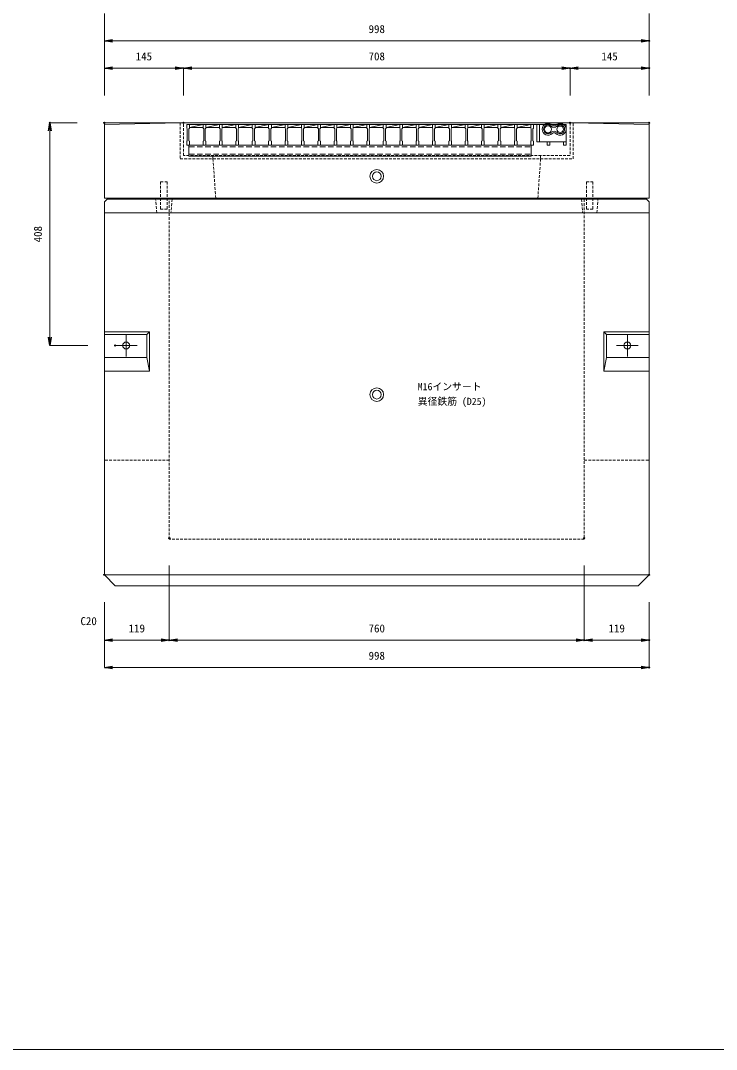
# Model space of a CAD drawing. Units: millimetres, scale not verified. Extents: x -1945 to 1945, y -1222 to 1618.
# Drawn here: x -765 to 509, y -1222 to 663 of the extents above; entities that cross this region are included whole.
import ezdxf
from ezdxf.enums import TextEntityAlignment as Align

# ---------------------------------------------------------------- set-up
doc = ezdxf.new("R2010")
doc.units = ezdxf.units.MM
doc.header["$LTSCALE"] = 10
doc.header["$PDMODE"] = 32
doc.header["$PDSIZE"] = 2
doc.linetypes.add('USER1', pattern=[0.75, 0.5, -0.25])
doc.linetypes.add('USER2', pattern=[1.5, 1, -0.5])
doc.layers.add('0-0_0', color=7, linetype='Continuous')
doc.layers.add('0-2_DEFPOINTS', color=7, linetype='Continuous')
for name, color, linetype, lineweight in [('0-1_TITLE', 7, 'Continuous', 18), ('0-3_KIJUN', 7, 'USER1', 18), ('0-5_SUNPO', 3, 'Continuous', 18), ('0-6_10-GR', 5, 'Continuous', 18)]:
    doc.layers.add(name, color=color, linetype=linetype, lineweight=lineweight)
doc.styles.add('ＭＳ ゴシック', font='')
doc.styles.get('ＭＳ ゴシック').set_extended_font_data('MS Gothic')

# ---------------------------------------------------------------- blocks, each defined once
blk = doc.blocks.new('_OPEN')
at = {"layer": '0-0_0'}
blk.add_line((0, 0), (-1, 0), dxfattribs=at)
blk.add_lwpolyline([(-1, 0.1667), (0, 0), (-1, -0.1667)], dxfattribs=at)
blk = doc.blocks.new('D1')
at = {"layer": '0-2_DEFPOINTS'}
for p in [(1333.34, 2146.08), (2331.34, 2146.08), (2331.34, 2046.08)]:
    blk.add_point(p, dxfattribs=at)
at = {"layer": '0-5_SUNPO'}
for p, q in [((1333.34, 2096.08), (1333.34, 2046.08)), ((2331.34, 2096.08), (2331.34, 2046.08)), ((1348.34, 2046.08), (2316.34, 2046.08))]:
    blk.add_line(p, q, dxfattribs=at)
at = {"layer": '0-5_SUNPO', "xscale": 15, "yscale": 15, "rotation": 180}
blk.add_blockref('_OPEN', (1333.34, 2046.08), dxfattribs=at)
at = {"layer": '0-5_SUNPO', "xscale": 15, "yscale": 15}
blk.add_blockref('_OPEN', (2331.34, 2046.08), dxfattribs=at)
at = {"layer": '0-5_SUNPO', "color": 7, "style": 'ＭＳ ゴシック'}
blk.add_text('998', height=14.66, dxfattribs=at).set_placement((1817.34, 2056.08), align=Align.BOTTOM_LEFT)
blk = doc.blocks.new('D21')
at = {"layer": '0-2_DEFPOINTS'}
for p in [(2331.34, 2046.08), (1333.34, 1896.08), (2331.34, 1896.08)]:
    blk.add_point(p, dxfattribs=at)
at = {"layer": '0-5_SUNPO'}
for p, q in [((1333.34, 1946.08), (1333.34, 2046.08)), ((1348.34, 2046.08), (2316.34, 2046.08)), ((2331.34, 1946.08), (2331.34, 2046.08))]:
    blk.add_line(p, q, dxfattribs=at)
at = {"layer": '0-5_SUNPO', "xscale": 15, "yscale": 15, "rotation": 180}
blk.add_blockref('_OPEN', (1333.34, 2046.08), dxfattribs=at)
at = {"layer": '0-5_SUNPO', "xscale": 15, "yscale": 15}
blk.add_blockref('_OPEN', (2331.34, 2046.08), dxfattribs=at)
at = {"layer": '0-5_SUNPO', "color": 7, "style": 'ＭＳ ゴシック'}
blk.add_text('998', height=14.66, dxfattribs=at).set_placement((1817.34, 2056.08), align=Align.BOTTOM_LEFT)
blk = doc.blocks.new('D22')
at = {"layer": '0-2_DEFPOINTS'}
for p in [(1333.34, 1068.08), (2331.34, 1068.08), (2331.34, 898.08)]:
    blk.add_point(p, dxfattribs=at)
at = {"layer": '0-5_SUNPO'}
for p, q in [((1333.34, 1018.08), (1333.34, 898.08)), ((2331.34, 1018.08), (2331.34, 898.08)), ((1348.34, 898.08), (2316.34, 898.08))]:
    blk.add_line(p, q, dxfattribs=at)
at = {"layer": '0-5_SUNPO', "xscale": 15, "yscale": 15, "rotation": 180}
blk.add_blockref('_OPEN', (1333.34, 898.08), dxfattribs=at)
at = {"layer": '0-5_SUNPO', "xscale": 15, "yscale": 15}
blk.add_blockref('_OPEN', (2331.34, 898.08), dxfattribs=at)
at = {"layer": '0-5_SUNPO', "color": 7, "style": 'ＭＳ ゴシック'}
blk.add_text('998', height=14.66, dxfattribs=at).set_placement((1817.34, 908.08), align=Align.BOTTOM_LEFT)
blk = doc.blocks.new('D23')
at = {"layer": '0-2_DEFPOINTS'}
for p in [(1452.34, 1135.08), (1333.34, 1068.08), (1452.34, 948.08)]:
    blk.add_point(p, dxfattribs=at)
at = {"layer": '0-5_SUNPO'}
for p, q in [((1452.34, 1085.08), (1452.34, 948.08)), ((1333.34, 1018.08), (1333.34, 948.08)), ((1348.34, 948.08), (1437.34, 948.08))]:
    blk.add_line(p, q, dxfattribs=at)
at = {"layer": '0-5_SUNPO', "xscale": 15, "yscale": 15, "rotation": 180}
blk.add_blockref('_OPEN', (1333.34, 948.08), dxfattribs=at)
at = {"layer": '0-5_SUNPO', "xscale": 15, "yscale": 15}
blk.add_blockref('_OPEN', (1452.34, 948.08), dxfattribs=at)
at = {"layer": '0-5_SUNPO', "color": 7, "style": 'ＭＳ ゴシック'}
blk.add_text('119', height=14.66, dxfattribs=at).set_placement((1377.84, 958.08), align=Align.BOTTOM_LEFT)
blk = doc.blocks.new('D24')
at = {"layer": '0-2_DEFPOINTS'}
for p in [(1452.34, 1135.08), (2212.34, 1135.08), (2212.34, 948.08)]:
    blk.add_point(p, dxfattribs=at)
at = {"layer": '0-5_SUNPO'}
for p, q in [((1452.34, 1085.08), (1452.34, 948.08)), ((2212.34, 1085.08), (2212.34, 948.08)), ((1467.34, 948.08), (2197.34, 948.08))]:
    blk.add_line(p, q, dxfattribs=at)
at = {"layer": '0-5_SUNPO', "xscale": 15, "yscale": 15, "rotation": 180}
blk.add_blockref('_OPEN', (1452.34, 948.08), dxfattribs=at)
at = {"layer": '0-5_SUNPO', "xscale": 15, "yscale": 15}
blk.add_blockref('_OPEN', (2212.34, 948.08), dxfattribs=at)
at = {"layer": '0-5_SUNPO', "color": 7, "style": 'ＭＳ ゴシック'}
blk.add_text('760', height=14.66, dxfattribs=at).set_placement((1817.34, 958.08), align=Align.BOTTOM_LEFT)
blk = doc.blocks.new('D25')
at = {"layer": '0-2_DEFPOINTS'}
for p in [(2212.34, 1135.08), (2331.34, 1068.08), (2331.34, 948.08)]:
    blk.add_point(p, dxfattribs=at)
at = {"layer": '0-5_SUNPO'}
for p, q in [((2212.34, 1085.08), (2212.34, 948.08)), ((2331.34, 1018.08), (2331.34, 948.08)), ((2227.34, 948.08), (2316.34, 948.08))]:
    blk.add_line(p, q, dxfattribs=at)
at = {"layer": '0-5_SUNPO', "xscale": 15, "yscale": 15, "rotation": 180}
blk.add_blockref('_OPEN', (2212.34, 948.08), dxfattribs=at)
at = {"layer": '0-5_SUNPO', "xscale": 15, "yscale": 15}
blk.add_blockref('_OPEN', (2331.34, 948.08), dxfattribs=at)
at = {"layer": '0-5_SUNPO', "color": 7, "style": 'ＭＳ ゴシック'}
blk.add_text('119', height=14.66, dxfattribs=at).set_placement((2256.84, 958.08), align=Align.BOTTOM_LEFT)
blk = doc.blocks.new('D26')
at = {"layer": '0-2_DEFPOINTS'}
for p in [(1233.34, 1896.08), (1333.34, 1896.08), (1353.34, 1488.08)]:
    blk.add_point(p, dxfattribs=at)
at = {"layer": '0-5_SUNPO'}
for p, q in [((1283.34, 1896.08), (1233.34, 1896.08)), ((1233.34, 1503.08), (1233.34, 1881.08)), ((1303.34, 1488.08), (1233.34, 1488.08))]:
    blk.add_line(p, q, dxfattribs=at)
at = {"layer": '0-5_SUNPO', "xscale": 15, "yscale": 15}
for p, rotation in [((1233.34, 1896.08), 90), ((1233.34, 1488.08), 270)]:
    blk.add_blockref('_OPEN', p, dxfattribs=dict(at, rotation=rotation))
at = {"layer": '0-5_SUNPO', "color": 7, "style": 'ＭＳ ゴシック'}
blk.add_text('408', height=14.66, rotation=90, dxfattribs=at).set_placement((1223.34, 1677.08), align=Align.BOTTOM_LEFT)
blk = doc.blocks.new('D27')
at = {"layer": '0-2_DEFPOINTS'}
for p in [(1478.34, 1996.08), (1333.34, 1896.08), (1478.34, 1896.08)]:
    blk.add_point(p, dxfattribs=at)
at = {"layer": '0-5_SUNPO'}
for p, q in [((1333.34, 1946.08), (1333.34, 1996.08)), ((1348.34, 1996.08), (1463.34, 1996.08)), ((1478.34, 1946.08), (1478.34, 1996.08))]:
    blk.add_line(p, q, dxfattribs=at)
at = {"layer": '0-5_SUNPO', "xscale": 15, "yscale": 15, "rotation": 180}
blk.add_blockref('_OPEN', (1333.34, 1996.08), dxfattribs=at)
at = {"layer": '0-5_SUNPO', "xscale": 15, "yscale": 15}
blk.add_blockref('_OPEN', (1478.34, 1996.08), dxfattribs=at)
at = {"layer": '0-5_SUNPO', "color": 7, "style": 'ＭＳ ゴシック'}
blk.add_text('145', height=14.66, dxfattribs=at).set_placement((1390.84, 2006.08), align=Align.BOTTOM_LEFT)
blk = doc.blocks.new('D28')
at = {"layer": '0-2_DEFPOINTS'}
for p in [(2186.34, 1996.08), (1478.34, 1896.08), (2186.34, 1896.08)]:
    blk.add_point(p, dxfattribs=at)
at = {"layer": '0-5_SUNPO'}
for p, q in [((1478.34, 1946.08), (1478.34, 1996.08)), ((1493.34, 1996.08), (2171.34, 1996.08)), ((2186.34, 1946.08), (2186.34, 1996.08))]:
    blk.add_line(p, q, dxfattribs=at)
at = {"layer": '0-5_SUNPO', "xscale": 15, "yscale": 15, "rotation": 180}
blk.add_blockref('_OPEN', (1478.34, 1996.08), dxfattribs=at)
at = {"layer": '0-5_SUNPO', "xscale": 15, "yscale": 15}
blk.add_blockref('_OPEN', (2186.34, 1996.08), dxfattribs=at)
at = {"layer": '0-5_SUNPO', "color": 7, "style": 'ＭＳ ゴシック'}
blk.add_text('708', height=14.66, dxfattribs=at).set_placement((1817.34, 2006.08), align=Align.BOTTOM_LEFT)
blk = doc.blocks.new('D29')
at = {"layer": '0-2_DEFPOINTS'}
for p in [(2331.34, 1996.08), (2186.34, 1896.08), (2331.34, 1896.08)]:
    blk.add_point(p, dxfattribs=at)
at = {"layer": '0-5_SUNPO'}
for p, q in [((2186.34, 1946.08), (2186.34, 1996.08)), ((2201.34, 1996.08), (2316.34, 1996.08)), ((2331.34, 1946.08), (2331.34, 1996.08))]:
    blk.add_line(p, q, dxfattribs=at)
at = {"layer": '0-5_SUNPO', "xscale": 15, "yscale": 15, "rotation": 180}
blk.add_blockref('_OPEN', (2186.34, 1996.08), dxfattribs=at)
at = {"layer": '0-5_SUNPO', "xscale": 15, "yscale": 15}
blk.add_blockref('_OPEN', (2331.34, 1996.08), dxfattribs=at)
at = {"layer": '0-5_SUNPO', "color": 7, "style": 'ＭＳ ゴシック'}
blk.add_text('145', height=14.66, dxfattribs=at).set_placement((2243.84, 2006.08), align=Align.BOTTOM_LEFT)
blk = doc.blocks.new('M16_insert')
at = {"layer": '0-3_KIJUN', "color": 3, "linetype": 'Continuous'}
for radius in [12.5, 8]:
    blk.add_circle((0, 0), radius, dxfattribs=at)
blk = doc.blocks.new('A$C499B1537')
at = {"layer": '0-6_10-GR'}
for p, q in [((641.5, 58), (0, 58)), ((5, 58), (0, 58)), ((0, 58), (0, 51)), ((5, 52), (30, 58)), ((5, 51), (5, 58)), ((30, 58), (30, 51)), ((35, 58), (30, 58)), ((35, 52), (60, 58)), ((35, 51), (35, 58)), ((65, 58), (60, 58)), ((60, 58), (60, 51)), ((65, 52), (90, 58)), ((65, 51), (65, 58)), ((95, 58), (90, 58)), ((90, 58), (90, 51)), ((95, 52), (120, 58)), ((95, 51), (95, 58)), ((125, 58), (120, 58)), ((120, 58), (120, 51)), ((125, 52), (150, 58)), ((125, 51), (125, 58)), ((155, 58), (150, 58)), ((150, 58), (150, 51)), ((155, 52), (180, 58)), ((155, 51), (155, 58)), ((185, 58), (180, 58)), ((180, 58), (180, 51)), ((185, 52), (210, 58)), ((185, 51), (185, 58)), ((215, 58), (210, 58)), ((210, 58), (210, 51)), ((215, 52), (240, 58)), ((215, 51), (215, 58)), ((245, 58), (240, 58)), ((240, 58), (240, 51)), ((245, 52), (270, 58)), ((245, 51), (245, 58)), ((275, 58), (270, 58)), ((270, 58), (270, 51)), ((275, 52), (300, 58)), ((275, 51), (275, 58)), ((305, 58), (300, 58)), ((300, 58), (300, 51)), ((305, 52), (330, 58)), ((305, 51), (305, 58)), ((335, 58), (330, 58)), ((330, 58), (330, 51)), ((335, 52), (360, 58)), ((335, 51), (335, 58)), ((365, 58), (360, 58)), ((360, 58), (360, 51)), ((365, 52), (390, 58)), ((365, 51), (365, 58)), ((395, 58), (390, 58)), ((390, 58), (390, 51)), ((395, 52), (420, 58)), ((395, 51), (395, 58)), ((425, 58), (420, 58)), ((420, 58), (420, 51)), ((425, 52), (450, 58)), ((425, 51), (425, 58)), ((455, 58), (450, 58)), ((450, 58), (450, 51)), ((455, 52), (480, 58)), ((455, 51), (455, 58)), ((485, 58), (480, 58)), ((480, 58), (480, 51)), ((485, 52), (510, 58)), ((485, 51), (485, 58)), ((515, 58), (510, 58)), ((510, 58), (510, 51)), ((515, 52), (540, 58)), ((515, 51), (515, 58)), ((545, 58), (540, 58)), ((540, 58), (540, 51)), ((545, 52), (570, 58)), ((545, 51), (545, 58)), ((575, 58), (570, 58)), ((570, 58), (570, 51)), ((575, 52), (600, 58)), ((575, 51), (575, 58)), ((605, 58), (600, 58)), ((600, 58), (600, 51)), ((605, 52), (630, 58)), ((605, 51), (605, 58)), ((630, 58), (630, 51)), ((635, 58), (630, 58)), ((635, 51), (635, 58)), ((641.5, 58), (641.5, 26)), ((646, 58), (646, 26)), ((0, 51), (1, 50)), ((1, 50), (1, 28)), ((5, 51), (4, 50)), ((4, 28), (4, 50)), ((5, 52), (30, 52)), ((30, 51), (31, 50)), ((31, 50), (31, 28)), ((35, 51), (34, 50)), ((34, 28), (34, 50)), ((35, 52), (60, 52)), ((60, 51), (61, 50)), ((61, 50), (61, 28)), ((65, 51), (64, 50)), ((64, 28), (64, 50)), ((65, 52), (90, 52)), ((90, 51), (91, 50)), ((91, 50), (91, 28)), ((95, 51), (94, 50)), ((94, 28), (94, 50)), ((95, 52), (120, 52)), ((120, 51), (121, 50)), ((121, 50), (121, 28)), ((125, 51), (124, 50)), ((124, 28), (124, 50)), ((125, 52), (150, 52)), ((150, 51), (151, 50)), ((151, 50), (151, 28)), ((155, 51), (154, 50)), ((154, 28), (154, 50)), ((155, 52), (180, 52)), ((180, 51), (181, 50)), ((181, 50), (181, 28)), ((185, 51), (184, 50)), ((184, 28), (184, 50)), ((185, 52), (210, 52)), ((210, 51), (211, 50)), ((211, 50), (211, 28)), ((215, 51), (214, 50)), ((214, 28), (214, 50)), ((215, 52), (240, 52)), ((240, 51), (241, 50)), ((241, 50), (241, 28)), ((245, 51), (244, 50)), ((244, 28), (244, 50)), ((245, 52), (270, 52)), ((270, 51), (271, 50)), ((271, 50), (271, 28)), ((275, 51), (274, 50)), ((274, 28), (274, 50)), ((275, 52), (300, 52)), ((300, 51), (301, 50)), ((301, 50), (301, 28)), ((305, 51), (304, 50)), ((304, 28), (304, 50)), ((305, 52), (330, 52)), ((330, 51), (331, 50)), ((331, 50), (331, 28)), ((335, 51), (334, 50)), ((334, 28), (334, 50)), ((335, 52), (360, 52)), ((360, 51), (361, 50)), ((361, 50), (361, 28)), ((365, 51), (364, 50)), ((364, 28), (364, 50)), ((365, 52), (390, 52)), ((390, 51), (391, 50)), ((391, 50), (391, 28)), ((395, 51), (394, 50)), ((394, 28), (394, 50)), ((395, 52), (420, 52)), ((420, 51), (421, 50)), ((421, 50), (421, 28)), ((425, 51), (424, 50)), ((424, 28), (424, 50)), ((425, 52), (450, 52)), ((450, 51), (451, 50)), ((451, 50), (451, 28)), ((455, 51), (454, 50)), ((454, 28), (454, 50)), ((455, 52), (480, 52)), ((480, 51), (481, 50)), ((481, 50), (481, 28)), ((485, 51), (484, 50)), ((484, 28), (484, 50)), ((485, 52), (510, 52)), ((510, 51), (511, 50)), ((511, 50), (511, 28)), ((515, 51), (514, 50)), ((514, 28), (514, 50)), ((515, 52), (540, 52)), ((540, 51), (541, 50)), ((541, 50), (541, 28)), ((545, 51), (544, 50)), ((544, 28), (544, 50)), ((545, 52), (570, 52)), ((570, 51), (571, 50)), ((571, 50), (571, 28)), ((575, 51), (574, 50)), ((574, 28), (574, 50)), ((575, 52), (600, 52)), ((600, 51), (601, 50)), ((601, 50), (601, 28)), ((605, 51), (604, 50)), ((604, 28), (604, 50)), ((605, 52), (630, 52)), ((630, 51), (631, 50)), ((631, 50), (631, 28)), ((635, 51), (634, 50)), ((634, 28), (634, 50)), ((1, 28), (0, 27)), ((0, 27), (0, 20)), ((0, 20), (5, 20)), ((4, 28), (5, 27)), ((4, 20), (4, 0)), ((5, 20), (5, 27)), ((31, 28), (30, 27)), ((30, 27), (30, 20)), ((34, 28), (35, 27)), ((61, 28), (60, 27)), ((60, 27), (60, 20)), ((60, 20), (65, 20)), ((64, 28), (65, 27)), ((65, 20), (65, 27)), ((91, 28), (90, 27)), ((90, 27), (90, 20)), ((90, 20), (95, 20)), ((94, 28), (95, 27)), ((95, 20), (95, 27)), ((121, 28), (120, 27)), ((120, 27), (120, 20)), ((120, 20), (125, 20)), ((124, 28), (125, 27)), ((125, 20), (125, 27)), ((151, 28), (150, 27)), ((150, 27), (150, 20)), ((150, 20), (155, 20)), ((154, 28), (155, 27)), ((155, 20), (155, 27)), ((181, 28), (180, 27)), ((180, 27), (180, 20)), ((180, 20), (185, 20)), ((184, 28), (185, 27)), ((185, 20), (185, 27)), ((211, 28), (210, 27)), ((210, 27), (210, 20)), ((210, 20), (215, 20)), ((214, 28), (215, 27)), ((215, 20), (215, 27)), ((241, 28), (240, 27)), ((240, 27), (240, 20)), ((240, 20), (245, 20)), ((244, 28), (245, 27)), ((245, 20), (245, 27)), ((271, 28), (270, 27)), ((270, 27), (270, 20)), ((270, 20), (275, 20)), ((274, 28), (275, 27)), ((275, 20), (275, 27)), ((301, 28), (300, 27)), ((300, 27), (300, 20)), ((300, 20), (305, 20)), ((304, 28), (305, 27)), ((305, 20), (305, 27)), ((331, 28), (330, 27)), ((330, 27), (330, 20)), ((330, 20), (335, 20)), ((334, 28), (335, 27)), ((335, 20), (335, 27)), ((361, 28), (360, 27)), ((360, 27), (360, 20)), ((360, 20), (365, 20)), ((364, 28), (365, 27)), ((365, 20), (365, 27)), ((391, 28), (390, 27)), ((390, 27), (390, 20)), ((390, 20), (395, 20)), ((394, 28), (395, 27)), ((395, 20), (395, 27)), ((421, 28), (420, 27)), ((420, 27), (420, 20)), ((420, 20), (425, 20)), ((424, 28), (425, 27)), ((425, 20), (425, 27)), ((451, 28), (450, 27)), ((450, 27), (450, 20)), ((450, 20), (455, 20)), ((454, 28), (455, 27)), ((455, 20), (455, 27)), ((481, 28), (480, 27)), ((480, 27), (480, 20)), ((480, 20), (485, 20)), ((484, 28), (485, 27)), ((485, 20), (485, 27)), ((511, 28), (510, 27)), ((510, 27), (510, 20)), ((510, 20), (515, 20)), ((514, 28), (515, 27)), ((515, 20), (515, 27)), ((541, 28), (540, 27)), ((540, 27), (540, 20)), ((540, 20), (545, 20)), ((544, 28), (545, 27)), ((545, 20), (545, 27)), ((571, 28), (570, 27)), ((570, 27), (570, 20)), ((570, 20), (575, 20)), ((574, 28), (575, 27)), ((575, 20), (575, 27)), ((601, 28), (600, 27)), ((600, 27), (600, 20)), ((600, 20), (605, 20)), ((604, 28), (605, 27)), ((605, 20), (605, 27)), ((631, 28), (630, 27)), ((630, 27), (630, 20)), ((634, 28), (635, 27)), ((660, 26), (660, 20)), ((660, 20), (665, 20)), ((665, 20), (665, 26)), ((690, 26), (690, 20)), ((4, 0), (631, 0))]:
    blk.add_line(p, q, dxfattribs=at)
at = {"layer": '0-6_10-GR', "linetype": 'USER2'}
for p, q in [((4, 16.8), (631, 16.8)), ((4, 3.2), (631, 3.2))]:
    blk.add_line(p, q, dxfattribs=at)
at = {"layer": '0-6_10-GR'}
for points in [[(641.5, 58), (695, 58), (695, 26), (641.5, 26)], [(4, 20), (631, 20), (631, 0)], [(30, 20), (35, 20), (35, 27)], [(630, 20), (635, 20), (635, 27)], [(690, 20), (695, 20), (695, 26)]]:
    blk.add_lwpolyline(points, dxfattribs=at)
for centre, radius in [((661.7, 49), 6.5), ((684, 49), 6)]:
    blk.add_circle(centre, radius, dxfattribs=at)
for centre, radius, start, end in [((661.7, 49), 10.8, 43.6248, 316.3752), ((661.7, 49), 8.05, 42.0835, 317.9165), ((684, 49), 10.8, 223.6248, 136.3752), ((684, 49), 8.05, 222.0835, 137.9165), ((672.8, 61.1), 8.45, 232.235, 307.765), ((672.8, 36.9), 8.45, 52.235, 127.765), ((672.8, 61.1), 5.65, 234.3195, 305.6805), ((672.8, 36.9), 5.65, 54.3195, 125.6805)]:
    blk.add_arc(centre, radius, start, end, dxfattribs=at)

msp = doc.modelspace()

# ---------------------------------------------------------------- linework, layer by layer
at = {"layer": '0-1_TITLE', "color": 2}
msp.add_lwpolyline([(-1945, -1221.53), (1945, -1221.53), (1945, 1618.47), (-1945, 1618.47)], close=True, dxfattribs=at)
at = {"layer": '0-3_KIJUN', "color": 3, "linetype": 'Continuous'}
for p, q in [((-611.66, 473.08), (-472.66, 476.08)), ((386.34, 473.08), (247.34, 476.08))]:
    msp.add_line(p, q, dxfattribs=at)
at = {"layer": '0-3_KIJUN', "linetype": 'Continuous'}
for p, q in [((-611.66, 311.08), (386.34, 311.08)), ((-571.66, 68.08), (-571.66, 88.08)), ((346.34, 68.08), (346.34, 88.08)), ((-571.66, 68.08), (-591.66, 68.08)), ((-571.66, 68.08), (-571.66, 48.08)), ((-571.66, 68.08), (-551.66, 68.08)), ((346.34, 68.08), (326.34, 68.08)), ((346.34, 68.08), (366.34, 68.08)), ((346.34, 68.08), (346.34, 48.08)), ((-611.66, -351.92), (386.34, -351.92))]:
    msp.add_line(p, q, dxfattribs=at)
at = {"layer": '0-3_KIJUN'}
for p, q in [((-492.66, -141.92), (-611.66, -141.92)), ((267.34, -141.92), (386.34, -141.92))]:
    msp.add_line(p, q, dxfattribs=at)
at = {"layer": '0-3_KIJUN', "linetype": 'Continuous'}
for points in [[(386.34, 338.08), (386.34, 476.08), (-611.66, 476.08), (-611.66, 338.08)], [(386.34, 331.08), (381.34, 336.08), (-606.66, 336.08), (-611.66, 331.08), (-611.66, -351.92), (-591.66, -371.92), (366.34, -371.92), (386.34, -351.92)], [(-528.66, 93.08), (-611.66, 93.08), (-611.66, 88.08), (-533.66, 88.08)], [(-611.66, 88.08), (-533.66, 88.08), (-533.66, 46.08), (-611.66, 46.08)], [(303.34, 93.08), (386.34, 93.08), (386.34, 88.08), (308.34, 88.08)], [(386.34, 88.08), (308.34, 88.08), (308.34, 46.08), (386.34, 46.08)]]:
    msp.add_lwpolyline(points, close=True, dxfattribs=at)
at = {"layer": '0-3_KIJUN'}
for points in [[(-466.66, 476.08), (-472.66, 476.08), (-472.66, 410.08), (247.34, 410.08), (247.34, 476.08), (241.34, 476.08), (241.34, 416.08), (-466.66, 416.08)], [(-508.66, 368.08), (-496.66, 368.08), (-496.66, 318.08), (-508.66, 318.08)], [(271.34, 368.08), (283.34, 368.08), (283.34, 318.08), (271.34, 318.08)], [(-517.66, 336.08), (-487.66, 336.08), (-489.66, 311.08), (-515.66, 311.08)], [(292.34, 336.08), (262.34, 336.08), (264.34, 311.08), (290.34, 311.08)]]:
    msp.add_lwpolyline(points, close=True, dxfattribs=at)
for points in [[(187.34, 416.08), (187.34, 410.08), (182.34, 338.08), (-407.66, 338.08), (-412.66, 410.08), (-412.66, 416.08)], [(267.34, 336.08), (267.34, -286.92), (-492.66, -286.92), (-492.66, 336.08)]]:
    msp.add_lwpolyline(points, dxfattribs=at)
at = {"layer": '0-3_KIJUN', "linetype": 'Continuous'}
for points in [[(-528.66, 93.08), (-528.66, 21.08), (-611.66, 21.08), (-611.66, 46.08), (-533.66, 46.08), (-528.66, 21.08)], [(303.34, 93.08), (303.34, 21.08), (386.34, 21.08), (386.34, 46.08), (308.34, 46.08), (303.34, 21.08)]]:
    msp.add_lwpolyline(points, dxfattribs=at)
for centre in [(-571.66, 68.08), (346.34, 68.08)]:
    msp.add_circle(centre, 6.35, dxfattribs=at)

# ---------------------------------------------------------------- block references
at = {"layer": '0-3_KIJUN'}
for p in [(-112.66, 378.08), (-112.66, -21.92)]:
    msp.add_blockref('M16_insert', p, dxfattribs=at)
at = {"layer": '0-5_SUNPO'}
for name in ['D1', 'D21', 'D27', 'D28', 'D29', 'D26', 'D23', 'D24', 'D25', 'D22']:
    msp.add_blockref(name, (-1945, -1420), dxfattribs=at)
at = {"layer": '0-6_10-GR'}
msp.add_blockref('A$C499B1537', (-460.71, 415.23), dxfattribs=at)

# ---------------------------------------------------------------- texts
at = {"layer": '0-5_SUNPO', "color": 7, "style": 'ＭＳ ゴシック'}
for s, height, p in [('M16インサート', 13.2, (-37.66, -17.79)), ('異径鉄筋 (D25)', 13.2, (-37.66, -44.79)), ('C20', 14.66, (-655.36, -448.57))]:
    msp.add_text(s, height=height, dxfattribs=at).set_placement(p, align=Align.BOTTOM_LEFT)

doc.saveas('drawing.dxf')
